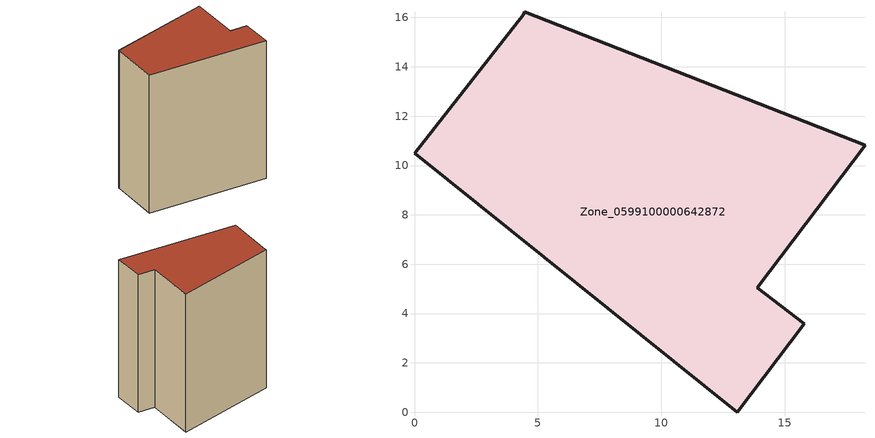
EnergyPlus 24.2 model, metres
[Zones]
Zone_0599100000642872
 floor ground (C_G): 15.8,3.59 13.09,0 0,10.49 4.43,16.13 4.45,16.23 18.26,10.81 13.89,5.04 z1.57
 wall outside (C_F): 13.09,0 15.8,3.59 13.89,5.04 18.26,10.81 4.45,16.23 4.43,16.13 0,10.49 13.09,0 z1.57:21.12
 roof outside (C_R): 13.89,5.04 18.26,10.81 4.45,16.23 4.43,16.13 0,10.49 13.09,0 15.8,3.59 z21.12
[BUILDING]
Pand.0599100000642872: North Axis=0; Terrain=City; Loads Convergence Tolerance Value=0.04; Temperature Convergence Tolerance Value=0.4; Solar Distribution=FullExterior; Maximum Number of Warmup Days=25; Minimum Number of Warmup Days=1
[Site:Location]
Rotterdam.The.Hague.AP_ZH_NLD Design_Conditions: Latitude=51.96; Longitude=4.45; Time Zone=1; Elevation=-4.5
[SITE:GROUNDTEMPERATURE:BUILDINGSURFACE]
18, 18, 18, 18, 18, 18, 18, 18, 18, 18, 18, 18
[MATERIAL] Thermal Absorptance=0.9; Solar Absorptance=0.7; Visible Absorptance=0.7
Name | Roughness | Thickness | Conductivity | Density | Specific Heat
G.TI.1946 | MediumSmooth | 0.15 | 1 | 540 | 1210
F.TI.1946 | Rough | 0.3 | 0.857143 | 1920 | 840
R.TI.1946 | MediumRough | 0.2 | 0.1 | 1500 | 1000
[CONSTRUCTION]
C_G: G.TI.1946
C_F: F.TI.1946
C_R: R.TI.1946
[ZONE]
Zone_0599100000642872: Type=1; Multiplier=1; Ceiling Height=Autocalculate; Volume=Autocalculate; Floor Area=autocalculate; Part of Total Floor Area=Yes
[ZONEINFILTRATION:DESIGNFLOWRATE]
Infil_Zone_0599100000642872: Zone or ZoneList or Space or SpaceList=Zone_0599100000642872; Schedule=AlwaysOn; Design Flow Rate Calculation Method=Flow/Area; Flow Rate per Floor Area=0.003; Constant Term Coefficient=1; Temperature Term Coefficient=0; Velocity Term Coefficient=0; Velocity Squared Term Coefficient=0
[HVACTEMPLATE:ZONE:IDEALLOADSAIRSYSTEM]
Zone_0599100000642872: Maximum Heating Supply Air Temperature=50; Minimum Cooling Supply Air Temperature=13; Maximum Heating Supply Air Humidity Ratio=0.0156; Minimum Cooling Supply Air Humidity Ratio=0.0077; Heating Limit=NoLimit; Cooling Limit=NoLimit; Dehumidification Control Type=ConstantSensibleHeatRatio; Cooling Sensible Heat Ratio=0.7; Dehumidification Setpoint=60; Humidification Control Type=None; Humidification Setpoint=30; Outdoor Air Method=None; Outdoor Air Flow Rate per Person=0.00944; Outdoor Air Flow Rate per Zone Floor Area=0; Outdoor Air Flow Rate per Zone=0; Demand Controlled Ventilation Type=None; Outdoor Air Economizer Type=NoEconomizer; Heat Recovery Type=None; Sensible Heat Recovery Effectiveness=0.7; Latent Heat Recovery Effectiveness=0.65
[ZONECONTROL:THERMOSTAT]
ThermostatControl_Zone_0599100000642872: Zone or ZoneList=Zone_0599100000642872; Control Type Schedule=DualSetpointControlType; Control 1=Thermostat_Zone_0599100000642872; Temperature Difference Between Cutout And Setpoint=0
[THERMOSTATSETPOINT:DUALSETPOINT]
Thermostat_Zone_0599100000642872: Heating Setpoint Temperature Schedule=HeatingSetpoint_Zone_0599100000642872; Cooling Setpoint Temperature Schedule=CoolingSetpoint_Zone_0599100000642872
[SCHEDULE:COMPACT]
HeatingSetpoint_Zone_0599100000642872: Through: 12/31, For: AllDays, Until: 24:00, 21
CoolingSetpoint_Zone_0599100000642872: Through: 12/31, For: AllDays, Until: 24:00, 24
DualSetpointControlType: Through: 12/31, For: AllDays, Until: 24:00, 4
AlwaysOn: Through: 12/31, For: AllDays, Until: 24:00, 1
